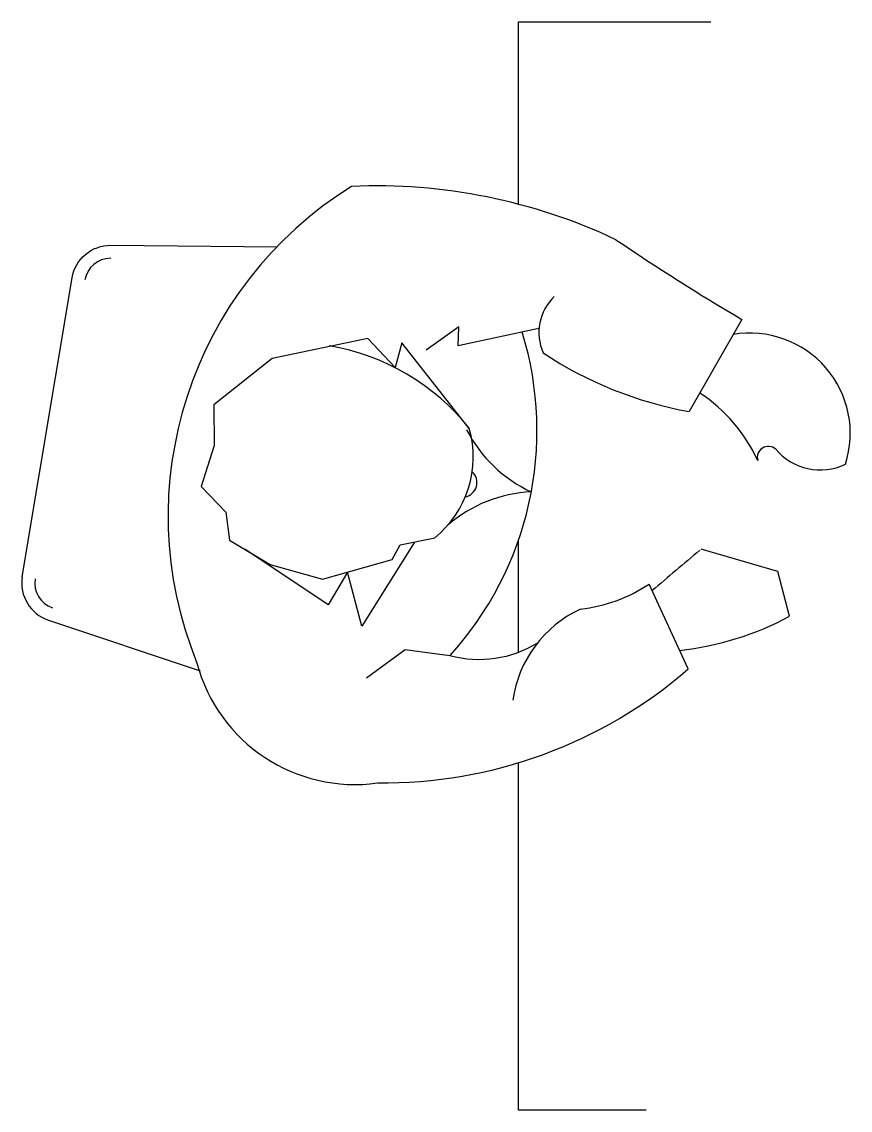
# Model space of a CAD drawing. Extents: x -0.28 to 0.48, y -0.61 to 0.39.
import ezdxf

# ---------------------------------------------------------------- set-up
doc = ezdxf.new("R2010")
doc.units = 0
doc.header["$MEASUREMENT"] = 0

msp = doc.modelspace()

# ---------------------------------------------------------------- linework, layer by layer
for p, q in [((0.1752, -0.6134), (0.1752, -0.2926)), ((0.2931, -0.6134), (0.1752, -0.6134))]:
    msp.add_line(p, q)
for points in [[(0.1752, 0.2231), (0.1752, 0.3916), (0.353, 0.3916)], [(0.3815, 0.1168), (0.333, 0.0316)], [(0.1942, 0.1083), (0.1195, 0.0925), (0.1203, 0.1099), (0.0899, 0.0884)], [(0.1298, 0.0162), (0.0676, 0.0953), (0.0613, 0.0725), (0.0362, 0.0993), (-0.0521, 0.0808), (-0.1061, 0.0378), (-0.1058, 0.0005), (-0.1177, -0.0374), (-0.0951, -0.0613), (-0.0915, -0.0872), (-0.0541, -0.1095), (-0.0058, -0.1231), (0.0585, -0.1048), (0.0661, -0.0915), (0.0979, -0.0849)], [(0.0793, -0.0888), (0.0307, -0.1666), (0.0174, -0.1165), (-0.0005, -0.1467), (-0.0775, -0.0955)], [(0.1752, -0.1908), (0.1752, -0.0872)], [(0.332, -0.206), (0.2959, -0.1276)]]:
    msp.add_lwpolyline(points)
for points in [[(0.0212, 0.2396, 0.366062), (-0.1216, -0.2006)], [(0.2653, 0.1904, 0.121643), (0.0212, 0.2396)], [(-0.2829, -0.1209), (-0.2369, 0.1552, -0.368992), (-0.2012, 0.1852), (-0.0477, 0.1839)], [(0.2653, 0.1904, 0.016597), (0.3815, 0.1168)], [(-0.2013, 0.1732, 0.368992), (-0.2251, 0.1532)], [(0.2083, 0.1379, 0.31486), (0.198, 0.0858)], [(0.1118, -0.1938, 0.265186), (0.1787, 0.105)], [(0.4771, -0.017, 0.56378), (0.3735, 0.1028)], [(0.1299, 0.0162, 0.184083), (0.0004, 0.0924)], [(0.198, 0.0858, 0.100975), (0.333, 0.0316)], [(0.3962, -0.0136, 0.140123), (0.3428, 0.0488)], [(0.0979, -0.0849, 0.301409), (0.1298, 0.0162)], [(0.1274, 0.0148, 0.167804), (0.1871, -0.0425)], [(0.4128, -0.0031, 0.76017), (0.3962, -0.0136)], [(0.4128, -0.0031, 0.340556), (0.4771, -0.017)], [(0.1261, -0.0472, 0.607935), (0.1325, -0.0239)], [(0.1871, -0.0425, 0.167804), (0.1102, -0.073)], [(0.3426, -0.0964, 0.000802), (0.2987, -0.1336)], [(0.3241, -0.1888, 0.097523), (0.4256, -0.1572), (0.4147, -0.1161), (0.3439, -0.0953)], [(-0.2829, -0.1209, 0.368992), (-0.2588, -0.1609), (-0.1186, -0.2077)], [(-0.2711, -0.1229, 0.368992), (-0.255, -0.1495)], [(0.2325, -0.1507, 0.119755), (0.2959, -0.1276)], [(0.2325, -0.1507, 0.253659), (0.17, -0.2349)], [(0.1928, -0.1821, -0.208797), (0.112, -0.1938), (0.0705, -0.1882), (0.0349, -0.2146)], [(-0.1216, -0.2006, 0.379492), (0.0452, -0.3112)], [(0.0452, -0.3112, 0.183119), (0.332, -0.206)]]:
    msp.add_lwpolyline(points, format="xyb")

doc.saveas('drawing.dxf')
